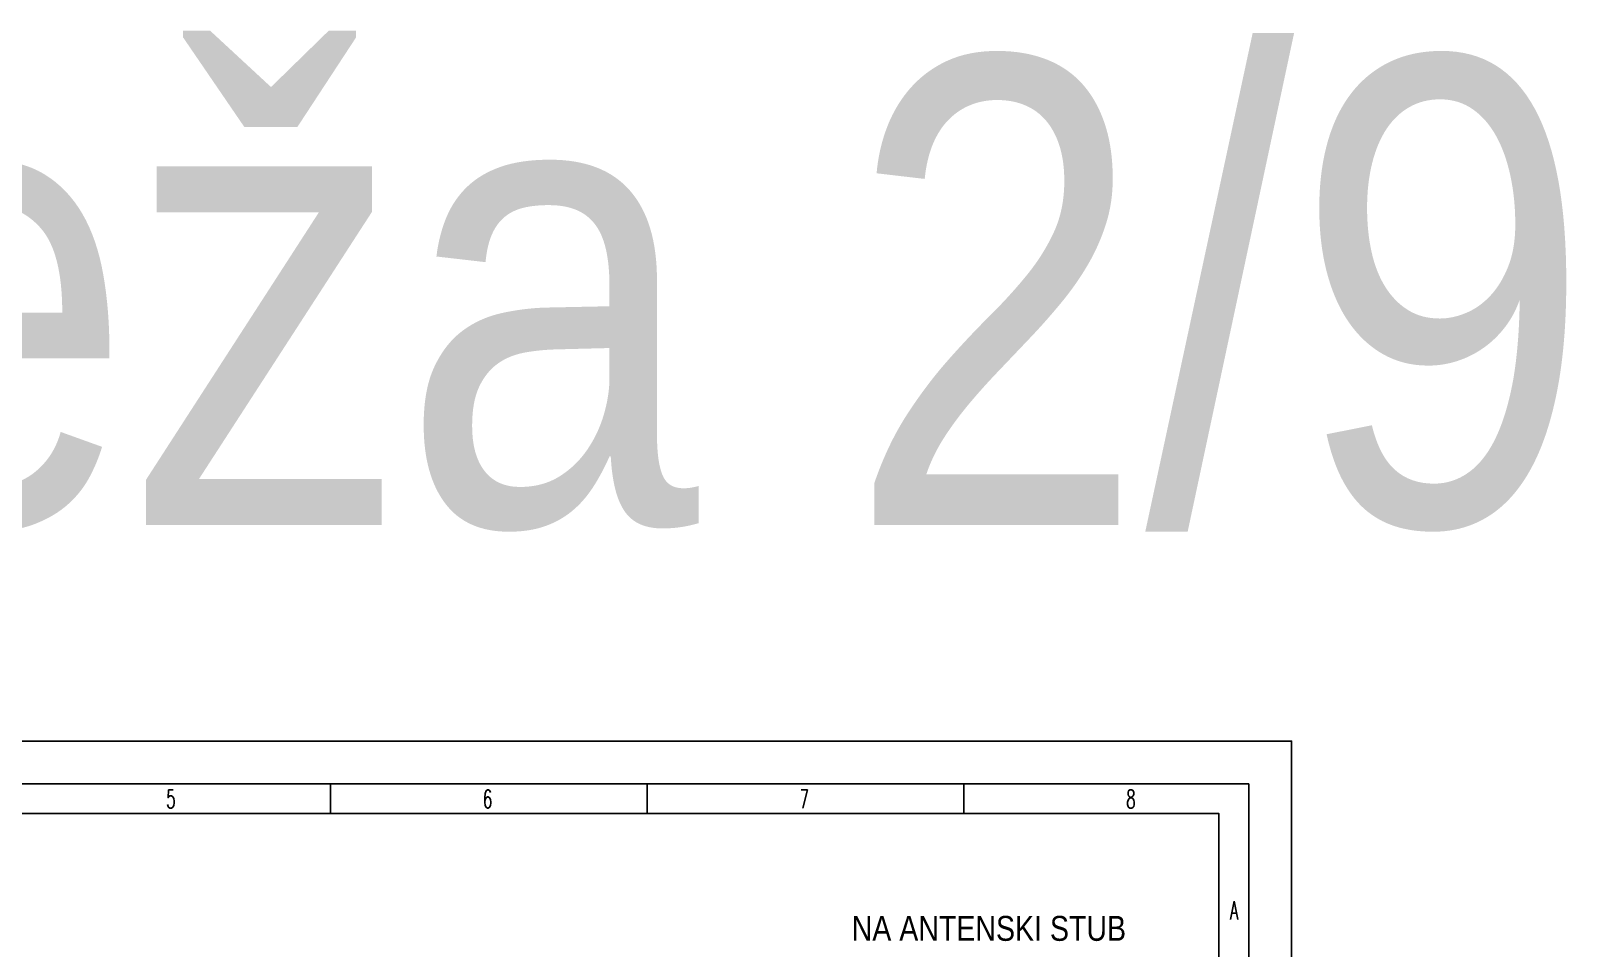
# Model space of a CAD drawing. Header units: millimetres. Extents: x 9130 to 9550, y -18883 to -17651.
# Drawn here: x 9338.7 to 9387.99, y -18017.96 to -17988.5 of the extents above; entities that cross this region are included whole.
import ezdxf

# ---------------------------------------------------------------- set-up
doc = ezdxf.new("R2010")
doc.units = ezdxf.units.MM
for name, color, linetype in [('00 uvodnice', 82, 'Continuous'), ('01-KOSTUR ORMARA', 7, 'Continuous'), ('OO cn60', 1, 'Continuous')]:
    doc.layers.add(name, color=color, linetype=linetype)
doc.styles.add('ARIAL NARROW', font='ARIALN.TTF')
doc.styles.add('simboli', font='symbol.ttf', dxfattribs={"width": 0.6, "height": 2.2})

# ---------------------------------------------------------------- blocks, each defined once
blk = doc.blocks.new('Zaglavlje A4 prazno-Sue')
at = {"color": 7, "true_color": 0xffffff}
blk.add_lwpolyline([(297, 0), (0, 0), (0, 210), (297, 210)], close=True, dxfattribs=at)
at = {"layer": '01-KOSTUR ORMARA'}
for p, q in [((184.82, 201.53), (184.82, 205)), ((221.78, 201.53), (221.78, 205)), ((258.75, 201.53), (258.75, 205))]:
    blk.add_line(p, q, dxfattribs=at)
blk.add_lwpolyline([(7, 205), (292, 205), (292, 5), (7, 5)], close=True, dxfattribs=at)
blk.add_lwpolyline([(7, 201.53), (288.53, 201.53), (288.53, 5)], dxfattribs=at)
at = {"layer": 'OO cn60', "color": 0, "linetype": 'Continuous', "char_height": 2.1214, "width": 5.8258, "attachment_point": 2, "style": 'simboli'}
for s, insert in [('{\\Fsimplex|c238;5}', (166.2, 204.3)), ('{\\Fsimplex|c238;6}', (203.17, 204.3)), ('{\\Fsimplex|c238;7}', (240.13, 204.3)), ('{\\Fsimplex|c238;8}', (278.25, 204.3)), ('{\\Fsimplex|c238;A}', (290.3, 191.31))]:
    blk.add_mtext(s, dxfattribs=dict(at, insert=insert))

msp = doc.modelspace()

# ---------------------------------------------------------------- block references
at = {"xscale": 0.275, "yscale": 0.275, "zscale": 0.275}
msp.add_blockref('Zaglavlje A4 prazno-Sue', (9297.4933, -18069.0585), dxfattribs=at)

# ---------------------------------------------------------------- texts
at = {"layer": '00 uvodnice', "color": 1, "linetype": 'Continuous', "insert": (9338.6612, -17989.3731), "char_height": 15, "width": 136.718327, "attachment_point": 2, "style": 'ARIAL NARROW'}
msp.add_mtext('br. crteža 2/9', dxfattribs=at)
at = {"layer": '00 uvodnice', "color": 0, "linetype": 'Continuous', "insert": (9369.4538, -18016.9205), "char_height": 0.8, "width": 45.452697, "attachment_point": 2, "style": 'ARIAL NARROW'}
msp.add_mtext('NA ANTENSKI STUB', dxfattribs=at)

doc.saveas('drawing.dxf')
